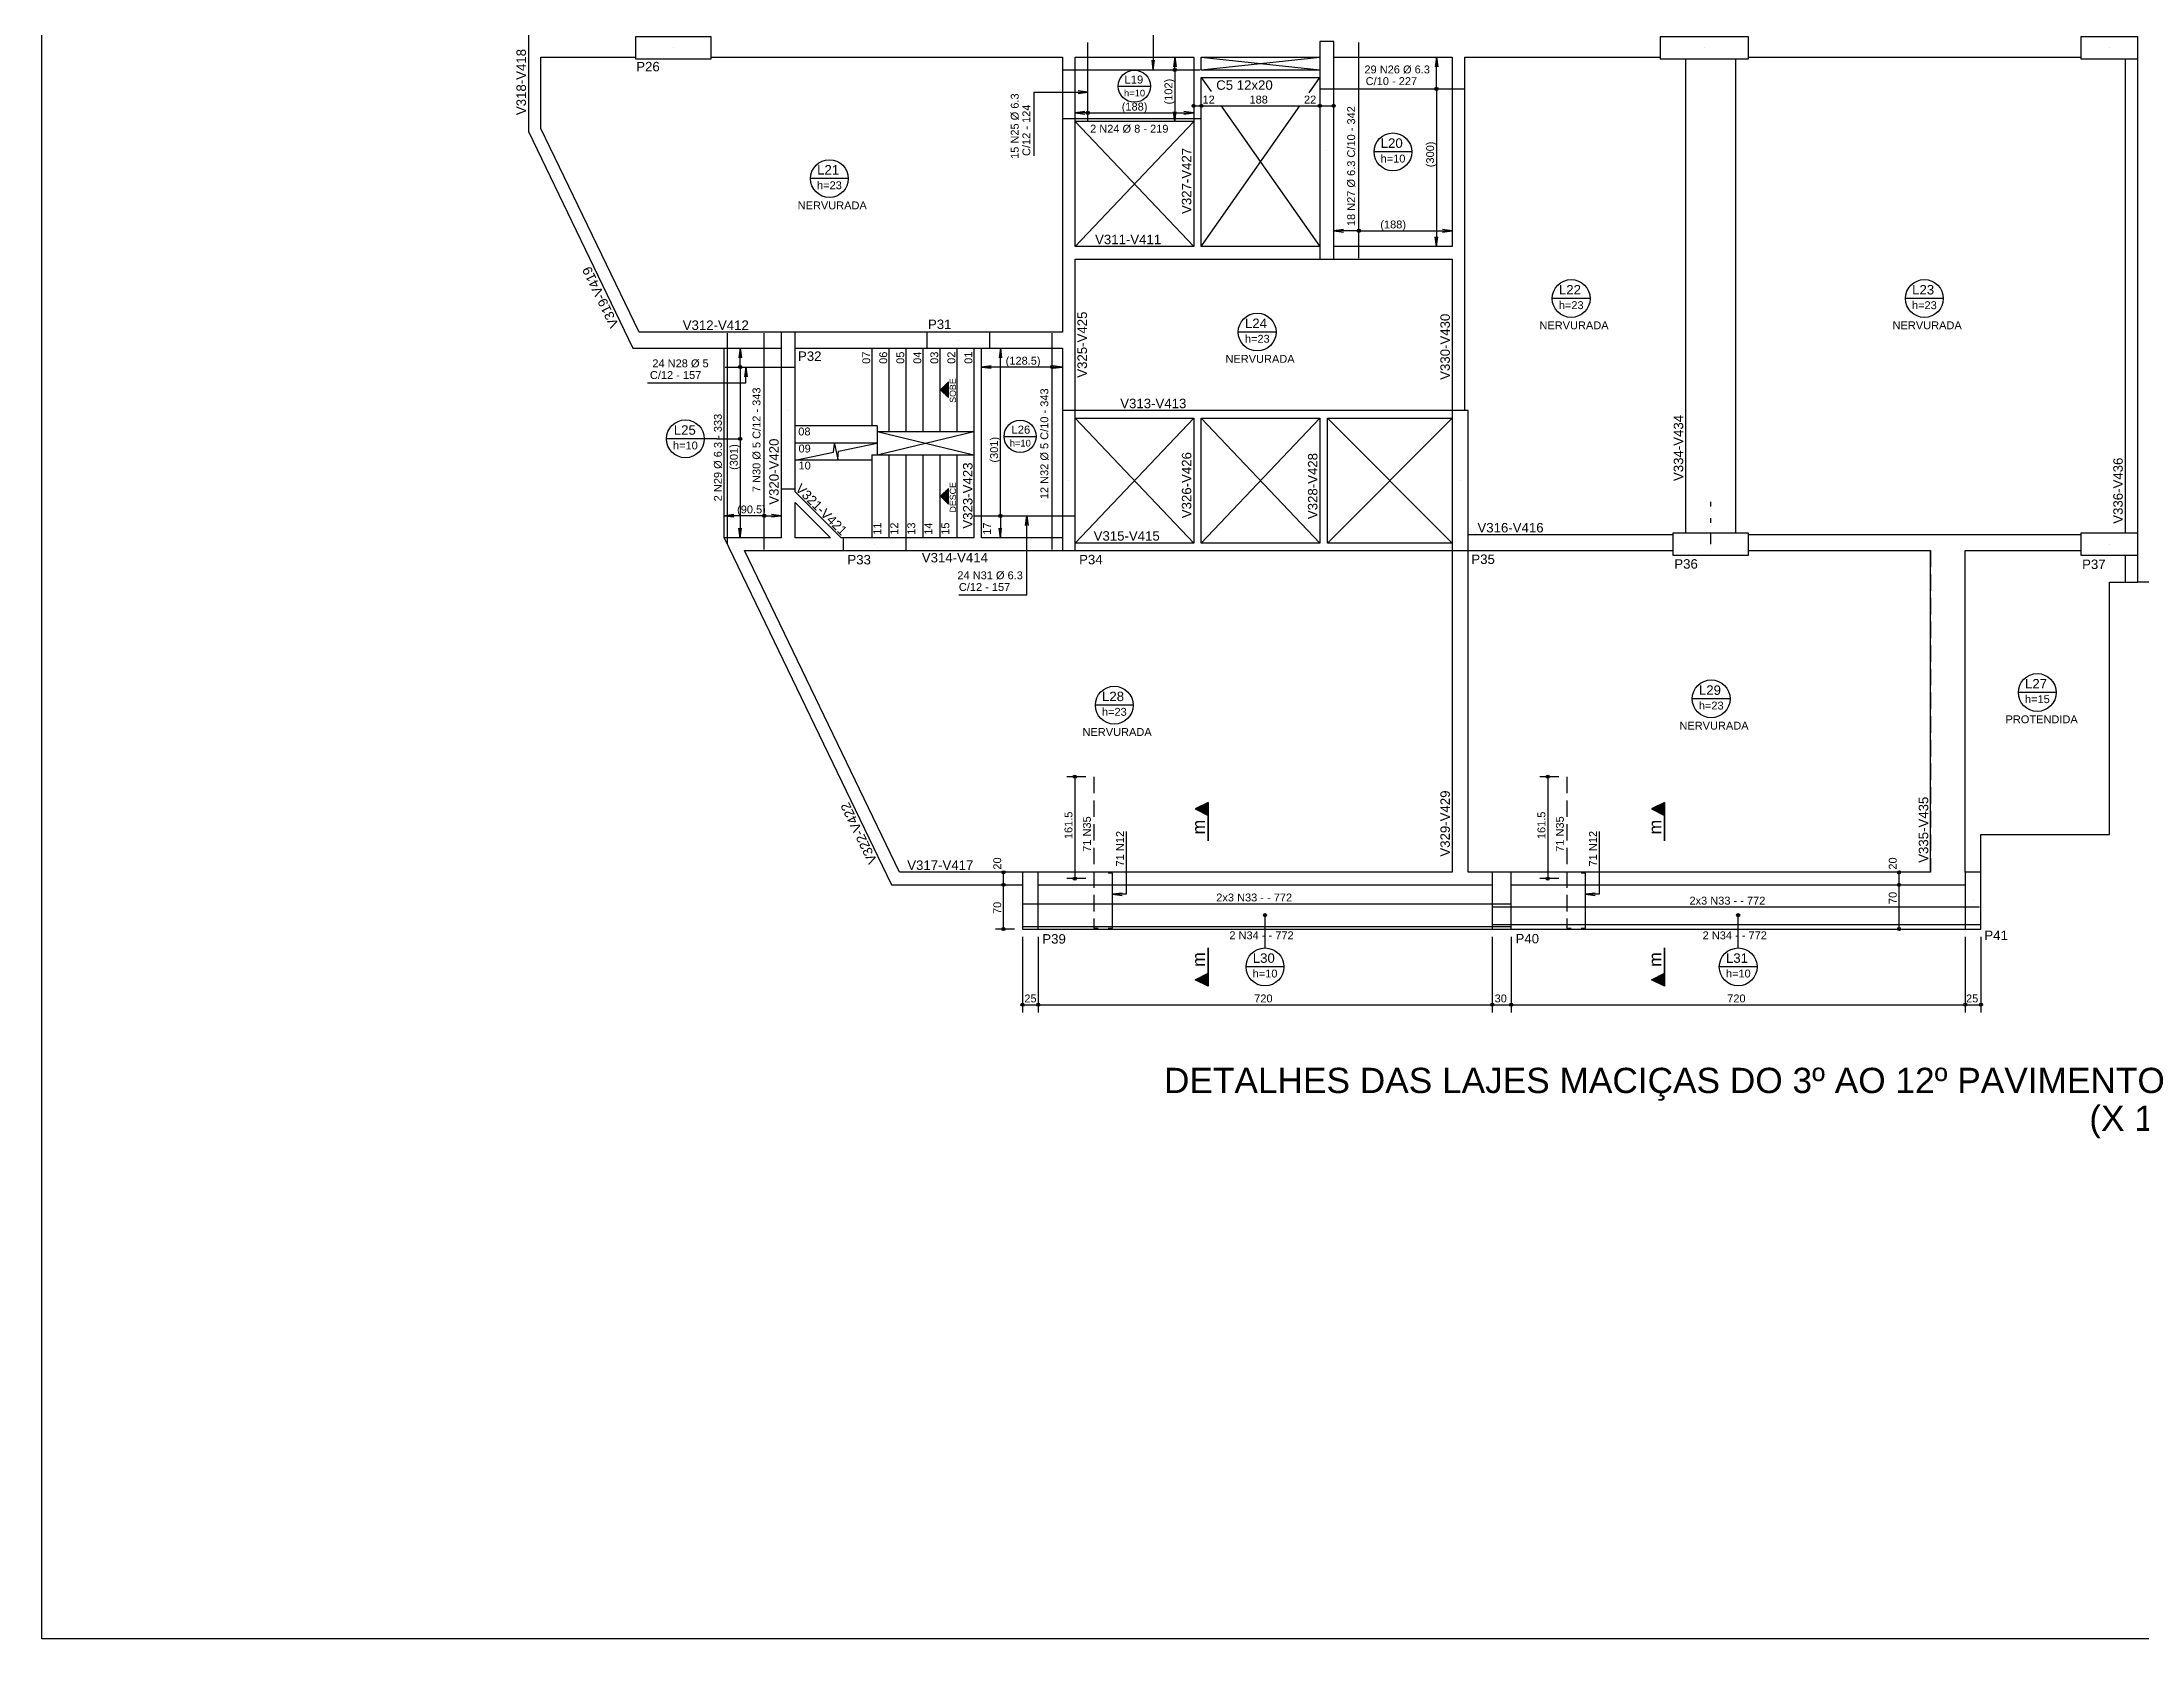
# Model space of a CAD drawing. Extents: x 544 to 914, y -40 to 56.
# Drawn here: x 783.81 to 828.21, y -39.53 to -5.77 of the extents above; entities that cross this region are included whole.
import ezdxf

# ---------------------------------------------------------------- set-up
doc = ezdxf.new("R2010")
doc.units = 0
doc.header["$LTSCALE"] = 0.5
doc.header["$MEASUREMENT"] = 0
doc.linetypes.add('ESTILO_TQS_0001', pattern=[1, 0.7, -0.3])
doc.linetypes.add('ESTILO_TQS_0003', pattern=[1.5, 0.5, -0.4, 0.1, -0.5])
doc.layers.get('0').update_dxf_attribs({"linetype": 'CONTINUOUS'})
for name, color, linetype in [('2', 1, 'CONTINUOUS'), ('3', 1, 'CONTINUOUS'), ('6', 6, 'CONTINUOUS')]:
    doc.layers.add(name, color=color, linetype=linetype)
doc.styles.add('TQS_ARIAL', font='arial.ttf')

msp = doc.modelspace()

# ---------------------------------------------------------------- linework, layer by layer
msp.add_lwpolyline([(783.812, 56.041), (914.246, 56.041), (914.246, -39.528), (783.812, -39.528)], close=True)
at = {"layer": '2', "linetype": 'Continuous'}
for p, q in [((797.162, -5.895), (797.162, -5.895)), ((808.322, -6.362), (808.322, -6.095)), ((808.322, -6.095), (810.828, -6.362)), ((808.322, -6.362), (810.828, -6.095)), ((818.562, -6.128), (818.562, -16.155)), ((818.962, -5.895), (818.962, -5.895)), ((819.628, -16.155), (819.628, -6.128)), ((827.522, -5.895), (827.522, -5.895)), ((808.322, -6.362), (810.828, -6.362)), ((808.322, -6.522), (810.828, -6.522)), ((808.322, -10.095), (808.322, -6.522)), ((808.322, -6.522), (808.53, -6.818)), ((810.601, -6.846), (810.828, -6.522)), ((808.162, -7.455), (805.655, -7.455)), ((805.655, -7.455), (808.162, -10.095)), ((805.655, -10.095), (808.162, -7.455)), ((808.162, -7.122), (808.322, -7.122)), ((808.322, -7.122), (810.828, -7.122)), ((808.322, -10.095), (810.407, -7.122)), ((808.738, -7.115), (810.828, -10.095)), ((810.828, -7.122), (811.122, -7.122)), ((810.975, -8.062), (810.975, -8.062)), ((798.238, -16.255), (798.238, -12.242)), ((801.355, -12.242), (801.355, -13.888)), ((801.715, -12.242), (801.715, -14.002)), ((802.075, -12.242), (802.075, -14.002)), ((802.435, -12.242), (802.435, -14.002)), ((802.795, -12.242), (802.795, -14.002)), ((803.155, -12.242), (803.155, -14.002)), ((803.188, -12.075), (803.188, -12.075)), ((802.812, -13.122), (802.978, -12.955)), ((802.978, -13.288), (802.812, -13.122)), ((802.818, -13.128), (802.818, -13.115)), ((802.832, -13.142), (802.832, -13.102)), ((802.845, -13.155), (802.845, -13.088)), ((802.858, -13.168), (802.858, -13.075)), ((802.872, -13.182), (802.872, -13.062)), ((802.885, -13.195), (802.885, -13.048)), ((802.898, -13.208), (802.898, -13.035)), ((802.912, -13.222), (802.912, -13.022)), ((802.925, -13.235), (802.925, -13.008)), ((802.938, -13.248), (802.938, -12.995)), ((802.952, -13.262), (802.952, -12.982)), ((802.965, -13.275), (802.965, -12.968)), ((802.978, -13.288), (802.978, -12.955)), ((799.588, -13.562), (799.588, -13.562)), ((805.655, -16.362), (808.162, -13.722)), ((805.655, -13.722), (808.162, -16.362)), ((808.322, -16.362), (810.828, -13.722)), ((808.322, -13.722), (810.828, -16.362)), ((810.988, -13.722), (813.628, -16.362)), ((810.988, -16.362), (813.628, -13.722)), ((801.468, -13.888), (799.735, -13.888)), ((801.468, -13.888), (801.468, -14.495)), ((801.468, -14.002), (803.515, -14.002)), ((801.468, -14.495), (803.515, -14.002)), ((801.468, -14.002), (803.515, -14.495)), ((801.468, -14.248), (799.735, -14.248)), ((801.355, -14.608), (799.735, -14.608)), ((801.355, -14.495), (803.515, -14.495)), ((801.355, -14.495), (801.355, -16.255)), ((801.715, -14.495), (801.715, -16.255)), ((802.075, -14.495), (802.075, -16.255)), ((802.435, -14.495), (802.435, -16.255)), ((802.795, -14.495), (802.795, -16.255)), ((803.155, -14.495), (803.155, -16.255)), ((805.522, -15.042), (805.522, -15.042)), ((813.795, -15.042), (813.795, -15.042)), ((802.812, -15.375), (802.978, -15.208)), ((802.978, -15.542), (802.812, -15.375)), ((802.818, -15.382), (802.818, -15.368)), ((802.832, -15.395), (802.832, -15.355)), ((802.845, -15.408), (802.845, -15.342)), ((802.858, -15.422), (802.858, -15.328)), ((802.872, -15.435), (802.872, -15.315)), ((802.885, -15.448), (802.885, -15.302)), ((802.898, -15.462), (802.898, -15.288)), ((802.912, -15.475), (802.912, -15.275)), ((802.925, -15.488), (802.925, -15.262)), ((802.938, -15.502), (802.938, -15.248)), ((802.952, -15.515), (802.952, -15.235)), ((802.965, -15.528), (802.965, -15.222)), ((802.978, -15.542), (802.978, -15.208)), ((801.418, -16.388), (801.418, -16.388)), ((819.095, -16.388), (819.095, -16.388)), ((827.522, -16.388), (827.522, -16.388)), ((823.742, -23.322), (823.742, -16.522)), ((827.522, -22.522), (827.522, -17.188)), ((827.522, -17.188), (827.855, -17.188)), ((829.122, -17.188), (828.122, -17.188)), ((805.882, -21.302), (805.482, -21.302)), ((805.648, -21.302), (805.648, -23.455)), ((815.882, -21.302), (815.482, -21.302)), ((815.648, -21.302), (815.648, -23.455)), ((824.808, -22.522), (827.522, -22.522)), ((824.808, -23.322), (824.808, -22.522)), ((804.142, -23.588), (804.142, -23.322)), ((805.882, -23.455), (805.482, -23.455)), ((815.882, -23.455), (815.482, -23.455)), ((823.075, -23.588), (823.075, -23.322)), ((804.142, -24.522), (804.142, -23.588)), ((804.708, -23.922), (804.708, -23.922)), ((814.675, -23.922), (814.675, -23.922)), ((823.075, -24.522), (823.075, -23.588)), ((824.642, -23.922), (824.642, -23.922)), ((809.67, -24.922), (809.67, -24.228)), ((819.675, -24.922), (819.675, -24.228)), ((804.375, -24.522), (803.975, -24.522)), ((804.542, -24.688), (804.542, -26.288)), ((804.875, -24.522), (814.475, -24.522)), ((804.875, -24.688), (804.875, -26.288)), ((814.475, -24.688), (814.475, -26.288)), ((814.875, -24.522), (824.475, -24.522)), ((814.875, -24.688), (814.875, -26.288)), ((824.475, -24.688), (824.475, -26.288)), ((824.808, -24.688), (824.808, -26.288)), ((804.542, -26.122), (804.875, -26.122)), ((804.875, -26.122), (814.475, -26.122)), ((814.475, -26.122), (814.875, -26.122)), ((814.875, -26.122), (824.475, -26.122)), ((824.475, -26.122), (824.808, -26.122))]:
    msp.add_line(p, q, dxfattribs=at)
at = {"layer": '2', "linetype": 'ESTILO_TQS_0003'}
msp.add_line((819.095, -16.388), (819.095, -15.488), dxfattribs=at)
at = {"layer": '2', "linetype": 'Continuous'}
for points in [[(794.095, 1.572), (794.095, -5.928)], [(805.961, -5.228), (807.308, -5.228), (807.308, -6.362), (807.281, -6.157), (807.308, -6.362), (807.335, -6.157)], [(796.362, -6.128), (797.962, -6.128), (797.962, -5.662), (796.362, -5.662), (796.362, -6.128)], [(810.828, -10.362), (811.122, -10.362), (811.122, -5.762), (810.828, -5.762), (810.828, -10.362)], [(818.028, -6.128), (819.895, -6.128), (819.895, -5.662), (818.028, -5.662), (818.028, -6.128)], [(826.922, -6.128), (828.122, -6.128), (828.122, -5.662), (826.922, -5.662), (826.922, -6.128)], [(794.095, -5.928), (794.095, -7.661)], [(794.362, -6.095), (796.362, -6.095)], [(794.362, -7.6), (794.362, -6.095)], [(797.962, -6.095), (804.708, -6.095)], [(804.708, -6.095), (805.388, -6.095)], [(805.388, -6.095), (805.388, -10.228)], [(805.655, -6.095), (808.162, -6.095)], [(805.655, -10.095), (805.655, -6.095)], [(807.762, -6.362), (807.762, -6.095), (807.789, -6.3), (807.762, -6.095), (807.735, -6.3)], [(808.162, -6.095), (808.162, -10.095)], [(808.322, -6.095), (810.828, -6.095)], [(811.122, -6.095), (813.628, -6.095)], [(813.295, -6.762), (813.295, -6.095), (813.322, -6.3), (813.295, -6.095), (813.268, -6.3)], [(813.628, -6.095), (813.628, -10.095)], [(813.895, -6.095), (818.028, -6.095)], [(813.895, -10.228), (813.895, -6.095)], [(819.895, -6.095), (826.922, -6.095)], [(827.855, -6.128), (827.855, -16.155)], [(828.122, -16.155), (828.122, -6.128)], [(807.762, -6.362), (807.762, -7.455), (807.735, -7.25), (807.762, -7.455), (807.789, -7.25)], [(804.788, -8.179), (804.788, -6.832), (805.922, -6.832), (805.717, -6.859), (805.922, -6.832), (805.717, -6.805)], [(813.295, -6.762), (813.295, -10.095), (813.268, -9.89), (813.295, -10.095), (813.322, -9.89)], [(805.922, -7.271), (805.655, -7.271), (805.86, -7.244), (805.655, -7.271), (805.86, -7.298)], [(805.922, -7.271), (808.162, -7.271), (807.957, -7.298), (808.162, -7.271), (807.957, -7.244)], [(794.095, -7.661), (796.303, -12.242)], [(796.439, -11.908), (794.362, -7.6)], [(811.655, -9.762), (811.122, -9.762), (811.327, -9.735), (811.122, -9.762), (811.327, -9.789)], [(811.655, -9.762), (813.628, -9.762), (813.423, -9.789), (813.628, -9.762), (813.423, -9.735)], [(808.162, -10.095), (805.655, -10.095)], [(810.828, -10.095), (808.322, -10.095)], [(813.628, -10.095), (811.122, -10.095)], [(805.388, -10.228), (805.388, -11.908)], [(805.655, -10.362), (808.242, -10.362)], [(805.655, -12.075), (805.655, -10.362)], [(808.242, -10.362), (810.828, -10.362)], [(811.122, -10.362), (813.628, -10.362)], [(813.628, -10.362), (813.628, -13.562)], [(813.895, -13.562), (813.895, -10.228)], [(799.442, -11.908), (796.439, -11.908)], [(799.442, -15.215), (799.735, -15.215), (799.735, -11.908), (799.442, -11.908), (799.442, -15.215)], [(802.522, -11.908), (799.735, -11.908)], [(802.522, -12.242), (803.855, -12.242), (803.855, -11.908), (802.522, -11.908), (802.522, -12.242)], [(805.388, -11.908), (803.855, -11.908)], [(796.303, -12.242), (799.442, -12.242)], [(798.572, -12.642), (798.572, -12.242), (798.599, -12.447), (798.572, -12.242), (798.545, -12.447)], [(799.735, -12.242), (802.522, -12.242)], [(803.515, -12.242), (803.515, -16.255)], [(803.675, -16.255), (803.675, -12.242)], [(803.855, -12.242), (805.388, -12.242)], [(804.075, -15.788), (804.075, -12.242), (804.102, -12.447), (804.075, -12.242), (804.048, -12.447)], [(805.388, -12.242), (805.388, -13.562)], [(805.655, -13.562), (805.655, -12.075)], [(796.616, -12.975), (798.694, -12.975), (798.694, -12.642), (798.721, -12.847), (798.694, -12.642), (798.667, -12.847)], [(798.572, -12.642), (798.572, -16.255), (798.545, -16.05), (798.572, -16.255), (798.599, -16.05)], [(805.168, -12.642), (803.675, -12.642), (803.88, -12.615), (803.675, -12.642), (803.88, -12.669)], [(805.168, -12.642), (805.388, -12.642), (805.183, -12.669), (805.388, -12.642), (805.183, -12.615)], [(805.388, -16.522), (805.655, -16.522), (805.655, -13.562), (805.388, -13.562), (805.388, -16.522)], [(808.242, -13.562), (805.655, -13.562)], [(805.655, -13.722), (808.162, -13.722)], [(808.162, -13.722), (808.162, -16.362)], [(810.908, -13.562), (808.242, -13.562)], [(808.322, -13.722), (810.828, -13.722)], [(808.322, -16.362), (808.322, -13.722)], [(810.828, -13.722), (810.828, -16.362)], [(813.628, -13.562), (810.908, -13.562)], [(810.988, -13.722), (813.628, -13.722)], [(810.988, -16.362), (810.988, -13.722)], [(813.628, -16.522), (813.962, -16.522), (813.962, -13.562), (813.628, -13.562), (813.628, -16.522)], [(799.735, -14.608), (800.547, -14.44), (800.568, -14.265), (800.636, -14.592), (800.656, -14.417), (801.468, -14.248)], [(799.442, -15.215), (799.442, -15.246)], [(799.442, -15.246), (799.442, -16.255)], [(799.735, -15.279), (799.735, -15.215)], [(800.711, -16.255), (799.735, -15.279)], [(799.735, -16.255), (799.735, -15.506)], [(799.735, -15.506), (800.484, -16.255)], [(799.082, -15.785), (798.238, -15.785), (798.443, -15.759), (798.238, -15.785), (798.443, -15.812)], [(799.082, -15.785), (799.442, -15.785), (799.237, -15.812), (799.442, -15.785), (799.237, -15.759)], [(803.2, -17.455), (804.636, -17.455), (804.636, -15.788), (804.609, -15.993), (804.636, -15.788), (804.663, -15.993)], [(804.075, -15.788), (804.075, -16.255), (804.048, -16.05), (804.075, -16.255), (804.102, -16.05)], [(799.442, -16.255), (798.238, -16.255)], [(798.238, -16.255), (801.774, -23.588)], [(800.484, -16.255), (799.735, -16.255)], [(800.751, -16.255), (800.711, -16.255)], [(800.751, -16.522), (802.084, -16.522), (802.084, -16.255), (800.751, -16.255), (800.751, -16.522)], [(803.515, -16.255), (802.084, -16.255)], [(805.388, -16.255), (803.675, -16.255)], [(808.162, -16.362), (805.655, -16.362)], [(810.828, -16.362), (808.322, -16.362)], [(813.628, -16.362), (810.988, -16.362)], [(818.295, -16.188), (813.962, -16.188)], [(818.295, -16.622), (819.895, -16.622), (819.895, -16.155), (818.295, -16.155), (818.295, -16.622)], [(824.108, -16.188), (819.895, -16.188)], [(826.922, -16.188), (824.108, -16.188)], [(826.922, -16.622), (828.122, -16.622), (828.122, -16.155), (826.922, -16.155), (826.922, -16.622)], [(798.663, -16.522), (799.588, -16.522)], [(801.941, -23.322), (798.663, -16.522)], [(799.588, -16.522), (800.731, -16.522)], [(800.731, -16.522), (800.751, -16.522)], [(802.084, -16.522), (803.595, -16.522)], [(803.595, -16.522), (805.388, -16.522)], [(805.655, -16.522), (808.242, -16.522)], [(808.242, -16.522), (810.908, -16.522)], [(810.908, -16.522), (813.628, -16.522)], [(813.628, -16.522), (813.628, -23.322)], [(813.962, -23.322), (813.962, -16.522)], [(813.962, -16.522), (818.295, -16.522)], [(819.895, -16.522), (823.742, -16.522)], [(824.475, -16.522), (826.922, -16.522)], [(824.475, -23.322), (824.475, -16.522)], [(827.855, -16.622), (827.855, -17.188)], [(828.122, -17.188), (828.122, -16.622)], [(827.855, -17.188), (828.122, -17.188)], [(806.738, -22.459), (806.738, -23.788), (806.448, -23.788), (806.653, -23.761), (806.448, -23.788), (806.653, -23.815)], [(816.738, -22.459), (816.738, -23.788), (816.448, -23.788), (816.653, -23.761), (816.448, -23.788), (816.653, -23.815)], [(804.542, -23.322), (801.941, -23.322)], [(804.542, -24.522), (804.875, -24.522), (804.875, -23.322), (804.542, -23.322), (804.542, -24.522)], [(813.628, -23.322), (804.875, -23.322)], [(814.475, -23.322), (813.962, -23.322)], [(814.475, -24.522), (814.875, -24.522), (814.875, -23.322), (814.475, -23.322), (814.475, -24.522)], [(823.742, -23.322), (814.875, -23.322)], [(824.475, -24.522), (824.808, -24.522), (824.808, -23.322), (824.475, -23.322), (824.475, -24.522)], [(801.774, -23.588), (804.542, -23.588)], [(804.875, -23.588), (813.795, -23.588)], [(813.795, -23.588), (814.475, -23.588)], [(814.875, -23.588), (824.475, -23.588)]]:
    msp.add_lwpolyline(points, dxfattribs=at)
at = {"layer": '2', "linetype": 'ESTILO_TQS_0001'}
for points in [[(818.562, -6.128), (818.562, -16.155)], [(819.628, -16.155), (819.628, -6.128)], [(823.742, -16.522), (823.742, -23.322)]]:
    msp.add_lwpolyline(points, dxfattribs=at)
at = {"layer": '2', "linetype": 'Continuous'}
for centre, radius in [((807.762, -6.362), 0.0344), ((807.762, -6.362), 0.0172), ((808.162, -7.122), 0.0331), ((808.322, -7.122), 0.0331), ((808.322, -7.122), 0.0331), ((810.828, -7.122), 0.0331), ((810.828, -7.122), 0.0331), ((811.122, -7.122), 0.0331), ((813.295, -6.762), 0.0344), ((813.295, -6.762), 0.0172), ((805.922, -7.271), 0.0344), ((805.922, -7.271), 0.0172), ((808.162, -7.122), 0.0165), ((808.322, -7.122), 0.0165), ((808.322, -7.122), 0.0165), ((810.828, -7.122), 0.0165), ((810.828, -7.122), 0.0165), ((811.122, -7.122), 0.0165), ((811.655, -9.762), 0.0344), ((811.655, -9.762), 0.0172), ((798.572, -12.642), 0.0344), ((798.572, -12.642), 0.0172), ((805.168, -12.642), 0.0344), ((805.168, -12.642), 0.0172), ((798.574, -14.159), 0.0331), ((798.574, -14.159), 0.0331), ((798.574, -14.159), 0.0165), ((798.574, -14.159), 0.0165), ((799.082, -15.785), 0.0344), ((799.082, -15.785), 0.0172), ((804.075, -15.788), 0.0344), ((804.075, -15.788), 0.0172), ((805.648, -21.302), 0.0331), ((805.648, -21.302), 0.0165), ((815.648, -21.302), 0.0331), ((815.648, -21.302), 0.0165), ((804.142, -23.322), 0.0331), ((804.142, -23.322), 0.0165), ((805.648, -23.455), 0.0331), ((805.648, -23.455), 0.0165), ((815.648, -23.455), 0.0331), ((815.648, -23.455), 0.0165), ((823.075, -23.322), 0.0331), ((823.075, -23.322), 0.0165), ((804.142, -23.588), 0.0331), ((804.142, -23.588), 0.0331), ((804.142, -23.588), 0.0165), ((804.142, -23.588), 0.0165), ((823.075, -23.588), 0.0331), ((823.075, -23.588), 0.0331), ((823.075, -23.588), 0.0165), ((823.075, -23.588), 0.0165), ((809.67, -24.228), 0.0331), ((809.67, -24.228), 0.0165), ((819.675, -24.228), 0.0331), ((819.675, -24.228), 0.0165), ((804.142, -24.522), 0.0331), ((804.142, -24.522), 0.0165), ((823.075, -24.522), 0.0331), ((823.075, -24.522), 0.0165), ((804.542, -26.122), 0.0331), ((804.542, -26.122), 0.0165), ((804.875, -26.122), 0.0331), ((804.875, -26.122), 0.0331), ((804.875, -26.122), 0.0165), ((804.875, -26.122), 0.0165), ((814.475, -26.122), 0.0331), ((814.475, -26.122), 0.0331), ((814.475, -26.122), 0.0165), ((814.475, -26.122), 0.0165), ((814.875, -26.122), 0.0331), ((814.875, -26.122), 0.0331), ((814.875, -26.122), 0.0165), ((814.875, -26.122), 0.0165), ((824.475, -26.122), 0.0331), ((824.475, -26.122), 0.0331), ((824.475, -26.122), 0.0165), ((824.475, -26.122), 0.0165), ((824.808, -26.122), 0.0331), ((824.808, -26.122), 0.0165)]:
    msp.add_circle(centre, radius, dxfattribs=at)
at = {"layer": '3', "linetype": 'Continuous'}
for p, q in [((806.568, -6.706), (807.248, -6.706)), ((812.775, -8.095), (811.975, -8.095)), ((800.86, -8.659), (800.06, -8.659)), ((816.543, -11.194), (815.743, -11.194)), ((824.011, -11.194), (823.211, -11.194)), ((809.905, -11.903), (809.105, -11.903)), ((798.082, -14.159), (797.015, -14.159)), ((798.082, -14.159), (798.574, -14.159)), ((804.152, -14.107), (804.832, -14.107)), ((826.398, -19.522), (825.598, -19.522)), ((806.883, -19.79), (806.083, -19.79)), ((819.503, -19.656), (818.703, -19.656)), ((808.466, -21.844), (808.19, -21.983)), ((808.19, -21.983), (808.465, -22.12)), ((808.465, -21.846), (808.192, -21.983)), ((808.192, -21.983), (808.465, -22.119)), ((808.211, -21.972), (808.211, -21.996)), ((808.232, -21.961), (808.232, -22.004)), ((808.253, -21.951), (808.253, -22.015)), ((808.275, -21.94), (808.275, -22.025)), ((808.296, -21.93), (808.296, -22.036)), ((808.317, -21.919), (808.317, -22.047)), ((808.338, -21.908), (808.338, -22.057)), ((808.36, -21.898), (808.36, -22.068)), ((808.381, -21.887), (808.381, -22.079)), ((808.402, -21.876), (808.402, -22.089)), ((808.424, -21.866), (808.424, -22.1)), ((808.445, -21.855), (808.445, -22.11)), ((808.465, -21.846), (808.465, -22.655)), ((808.466, -22.655), (808.466, -21.844)), ((818.119, -21.844), (817.842, -21.983)), ((817.842, -21.983), (818.117, -22.12)), ((818.117, -21.846), (817.845, -21.983)), ((817.845, -21.983), (818.117, -22.119)), ((817.863, -21.972), (817.863, -21.996)), ((817.885, -21.961), (817.885, -22.004)), ((817.906, -21.951), (817.906, -22.015)), ((817.927, -21.94), (817.927, -22.025)), ((817.948, -21.93), (817.948, -22.036)), ((817.97, -21.919), (817.97, -22.047)), ((817.991, -21.908), (817.991, -22.057)), ((818.012, -21.898), (818.012, -22.068)), ((818.033, -21.887), (818.033, -22.079)), ((818.055, -21.876), (818.055, -22.089)), ((818.076, -21.866), (818.076, -22.1)), ((818.097, -21.855), (818.097, -22.11)), ((818.117, -21.846), (818.117, -22.655)), ((818.119, -22.655), (818.119, -21.844)), ((808.465, -25.731), (808.465, -24.922)), ((808.466, -24.922), (808.466, -25.732)), ((818.117, -25.731), (818.117, -24.922)), ((818.119, -24.922), (818.119, -25.732)), ((808.19, -25.594), (808.465, -25.456)), ((808.466, -25.732), (808.19, -25.594)), ((808.192, -25.594), (808.465, -25.458)), ((808.465, -25.731), (808.192, -25.594)), ((808.211, -25.605), (808.211, -25.581)), ((808.232, -25.615), (808.232, -25.573)), ((808.253, -25.626), (808.253, -25.562)), ((808.275, -25.637), (808.275, -25.552)), ((808.296, -25.647), (808.296, -25.541)), ((808.317, -25.658), (808.317, -25.53)), ((808.338, -25.669), (808.338, -25.52)), ((808.36, -25.679), (808.36, -25.509)), ((808.381, -25.69), (808.381, -25.498)), ((808.402, -25.701), (808.402, -25.488)), ((808.424, -25.711), (808.424, -25.477)), ((808.445, -25.722), (808.445, -25.467)), ((810.07, -25.322), (809.27, -25.322)), ((817.842, -25.594), (818.117, -25.456)), ((818.119, -25.732), (817.842, -25.594)), ((817.845, -25.594), (818.117, -25.458)), ((818.117, -25.731), (817.845, -25.594)), ((817.863, -25.605), (817.863, -25.581)), ((817.885, -25.615), (817.885, -25.573)), ((817.906, -25.626), (817.906, -25.562)), ((817.927, -25.637), (817.927, -25.552)), ((817.948, -25.647), (817.948, -25.541)), ((817.97, -25.658), (817.97, -25.53)), ((817.991, -25.669), (817.991, -25.52)), ((818.012, -25.679), (818.012, -25.509)), ((818.033, -25.69), (818.033, -25.498)), ((818.055, -25.701), (818.055, -25.488)), ((818.076, -25.711), (818.076, -25.477)), ((818.097, -25.722), (818.097, -25.467)), ((820.075, -25.322), (819.275, -25.322))]:
    msp.add_line(p, q, dxfattribs=at)
for centre, radius in [((806.908, -6.706), 0.34), ((812.375, -8.095), 0.4), ((800.46, -8.659), 0.4), ((816.143, -11.194), 0.4), ((823.611, -11.194), 0.4), ((809.505, -11.903), 0.4), ((797.415, -14.159), 0.4), ((804.492, -14.107), 0.34), ((806.483, -19.79), 0.4), ((819.103, -19.656), 0.4), ((825.998, -19.522), 0.4), ((809.67, -25.322), 0.4), ((819.675, -25.322), 0.4)]:
    msp.add_circle(centre, radius, dxfattribs=at)
at = {"layer": '6', "linetype": 'Continuous'}
for p, q in [((805.922, -7.435), (805.922, -5.782)), ((811.655, -10.342), (811.655, -5.782)), ((804.562, -23.988), (814.855, -23.988)), ((814.485, -24.054), (824.778, -24.054)), ((804.562, -24.468), (814.855, -24.468)), ((814.495, -24.428), (824.788, -24.428))]:
    msp.add_line(p, q, dxfattribs=at)
for points in [[(805.408, -6.362), (808.302, -6.362)], [(810.848, -6.762), (813.875, -6.762)], [(805.408, -7.388), (808.302, -7.388)], [(798.305, -16.373), (798.305, -11.928)], [(799.082, -16.502), (799.082, -11.928)], [(805.168, -16.502), (805.168, -11.928)], [(798.258, -12.642), (799.715, -12.642)], [(803.535, -15.788), (805.635, -15.788)], [(806.355, -24.502), (806.448, -24.502), (806.448, -23.342), (806.355, -23.342)], [(816.355, -24.502), (816.448, -24.502), (816.448, -23.342), (816.355, -23.342)]]:
    msp.add_lwpolyline(points, dxfattribs=at)
at = {"layer": '6', "linetype": 'ESTILO_TQS_0001'}
for points in [[(806.048, -21.302), (806.048, -24.502), (806.142, -24.502)], [(816.048, -21.302), (816.048, -24.502), (816.142, -24.502)]]:
    msp.add_lwpolyline(points, dxfattribs=at)

# ---------------------------------------------------------------- texts
at = {"layer": '2', "linetype": 'Continuous', "style": 'TQS_ARIAL'}
for s, height, p in [('(102)', 0.1667, (807.712, -7.092)), ('15 N25 %%c 6.3', 0.16667, (804.462, -8.243)), ('C/12 - 124', 0.1667, (804.708, -8.181)), ('18 N27 %%c 6.3 C/10 - 342', 0.16667, (811.575, -9.664)), ('(300)', 0.1667, (813.245, -8.419)), ('07', 0.1667, (801.322, -12.575)), ('06', 0.1667, (801.682, -12.575)), ('05', 0.1667, (802.042, -12.575)), ('04', 0.1667, (802.402, -12.575)), ('03', 0.1667, (802.762, -12.575)), ('02', 0.1667, (803.122, -12.575)), ('01', 0.1667, (803.482, -12.575)), ('7 N30 %%c 5 C/12 - 343', 0.16667, (799.002, -15.287)), ('SOBE', 0.1333, (803.138, -13.398)), ('12 N32 %%c 5 C/10 - 343', 0.16667, (805.088, -15.436)), ('2 N29 %%c 6.3 - 333', 0.16667, (798.185, -15.481)), ('(301)', 0.1667, (804.025, -14.662)), ('(301)', 0.1667, (798.522, -14.816)), ('DESCE', 0.1333, (803.138, -15.717)), ('11', 0.1667, (801.555, -16.188)), ('12', 0.1667, (801.915, -16.188)), ('13', 0.1667, (802.275, -16.188)), ('14', 0.1667, (802.635, -16.188)), ('15', 0.1667, (802.995, -16.188)), ('17', 0.1667, (803.875, -16.188)), ('161.5', 0.1667, (805.598, -22.622)), ('71 N35', 0.1667, (805.988, -22.89)), ('161.5', 0.1667, (815.598, -22.622)), ('71 N35', 0.1667, (815.988, -22.89)), ('71 N12', 0.1667, (806.688, -23.199)), ('71 N12', 0.1667, (816.688, -23.199)), ('20', 0.1667, (804.092, -23.266)), ('20', 0.1667, (823.025, -23.266)), ('70', 0.1667, (804.092, -24.205)), ('70', 0.1667, (823.025, -23.994))]:
    msp.add_text(s, height=height, rotation=90, dxfattribs=at).set_placement(p)
for s, height, p in [('29 N26 %%c 6.3', 0.16667, (811.772, -6.435)), ('C/10 - 227', 0.1667, (811.799, -6.682)), ('(188)', 0.1667, (806.641, -7.221)), ('12', 0.1667, (808.349, -7.072)), ('188', 0.1667, (809.342, -7.072)), ('22', 0.1667, (810.494, -7.072)), ('2 N24 %%c 8 - 219', 0.16667, (805.972, -7.688)), ('NERVURADA', 0.1667, (799.789, -9.309)), ('(188)', 0.1667, (812.108, -9.712)), ('NERVURADA', 0.1667, (815.472, -11.844)), ('NERVURADA', 0.1667, (822.939, -11.844)), ('(128.5)', 0.1667, (804.187, -12.592)), ('NERVURADA', 0.1667, (808.834, -12.553)), ('C/12 - 157', 0.1667, (796.665, -12.895)), ('24 N28 %%c 5', 0.16667, (796.717, -12.648)), ('08', 0.1667, (799.802, -14.088)), ('09', 0.1667, (799.807, -14.448)), ('10', 0.1667, (799.807, -14.808)), ('(90.5)', 0.1667, (798.508, -15.735)), ('24 N31 %%c 6.3', 0.16667, (803.166, -17.128)), ('C/12 - 157', 0.1667, (803.197, -17.375)), ('NERVURADA', 0.1667, (805.812, -20.44)), ('NERVURADA', 0.1667, (818.432, -20.306)), ('PROTENDIDA', 0.1667, (825.327, -20.172)), ('2x3 N33 - - 772', 0.16667, (808.639, -23.938)), ('2x3 N33 - - 772', 0.16667, (818.644, -24.005)), ('2 N34 - - 772', 0.16667, (808.917, -24.738)), ('2 N34 - - 772', 0.16667, (818.922, -24.738)), ('25', 0.1667, (804.582, -26.072)), ('720', 0.1667, (809.442, -26.072)), ('30', 0.1667, (814.525, -26.072)), ('720', 0.1667, (819.442, -26.072)), ('25', 0.1667, (824.492, -26.072)), ('(X 10)', 0.5333, (827.098, -28.788))]:
    msp.add_text(s, height=height, dxfattribs=at).set_placement(p)
at = {"layer": '3', "linetype": 'Continuous', "style": 'TQS_ARIAL'}
for s, height, rotation, p in [('V318-V418', 0.2, 90, (794.044, -7.317)), ('V327-V427', 0.2, 90, (808.112, -9.407)), ('V319-V419', 0.2, 115.739, (796.013, -11.754)), ('V325-V425', 0.2, 90, (805.905, -12.868)), ('V330-V430', 0.2, 90, (813.578, -12.913)), ('V334-V434', 0.2, 90, (818.512, -15.052)), ('V320-V420', 0.2, 90, (799.388, -15.553)), ('V326-V426', 0.2, 90, (808.112, -15.838)), ('V328-V428', 0.2, 90, (810.778, -15.857)), ('V336-V436', 0.2, 90, (827.805, -15.955)), ('V321-V421', 0.2, 315, (799.727, -15.23)), ('V323-V423', 0.2, 90, (803.485, -16.058)), ('V329-V429', 0.2, 90, (813.578, -22.991)), ('V335-V435', 0.2, 90, (823.692, -23.122)), ('V322-V422', 0.2, 115.739, (801.475, -23.083)), ('m', 0.267, 90, (808.399, -22.522)), ('m', 0.267, 90, (818.052, -22.522)), ('m', 0.267, 90, (808.399, -25.322)), ('m', 0.267, 90, (818.052, -25.322))]:
    msp.add_text(s, height=height, rotation=rotation, dxfattribs=at).set_placement(p)
for s, height, p in [('P26', 0.2, (796.376, -6.392)), ('L19', 0.17, (806.699, -6.65)), ('C5 12x20', 0.2, (808.638, -6.782)), ('h=10', 0.1417, (806.689, -6.922)), ('L20', 0.2, (812.116, -8.009)), ('L21', 0.2, (800.201, -8.573)), ('h=10', 0.1667, (812.114, -8.32)), ('h=23', 0.1667, (800.199, -8.883)), ('V311-V411', 0.2, (806.077, -10.045)), ('L22', 0.2, (815.884, -11.108)), ('L23', 0.2, (823.352, -11.108)), ('h=23', 0.1667, (815.882, -11.418)), ('h=23', 0.1667, (823.349, -11.418)), ('V312-V412', 0.2, (797.359, -11.858)), ('P31', 0.2, (802.544, -11.839)), ('h=23', 0.1667, (809.244, -12.128)), ('L24', 0.2, (809.246, -11.818)), ('P32', 0.2, (799.796, -12.512)), ('V313-V413', 0.2, (806.609, -13.512)), ('L25', 0.2, (797.17, -14.073)), ('h=10', 0.1417, (804.273, -14.322)), ('L26', 0.17, (804.31, -14.05)), ('h=10', 0.1667, (797.153, -14.383)), ('V316-V416', 0.2, (814.162, -16.138)), ('V315-V415', 0.2, (806.047, -16.312)), ('P33', 0.2, (800.841, -16.814)), ('V314-V414', 0.2, (802.414, -16.772)), ('P34', 0.2, (805.74, -16.812)), ('P35', 0.2, (814.033, -16.805)), ('P36', 0.2, (818.324, -16.904)), ('P37', 0.2, (826.946, -16.912)), ('L28', 0.2, (806.224, -19.704)), ('L29', 0.2, (818.844, -19.571)), ('L27', 0.2, (825.739, -19.436)), ('h=23', 0.1667, (806.222, -20.014)), ('h=23', 0.1667, (818.842, -19.881)), ('h=15', 0.1667, (825.737, -19.746)), ('V317-V417', 0.2, (802.106, -23.272)), ('P39', 0.2, (804.962, -24.83)), ('P40', 0.2, (814.967, -24.825)), ('P41', 0.2, (824.879, -24.755)), ('L30', 0.2, (809.411, -25.236)), ('L31', 0.2, (819.416, -25.236)), ('h=10', 0.1667, (809.409, -25.546)), ('h=10', 0.1667, (819.414, -25.546)), ('DETALHES DAS LAJES MACIÇAS DO 3º AO 12º PAVIMENTO', 0.53333, (807.534, -27.988)), ('10', 0.000667, (826.213, -28.735))]:
    msp.add_text(s, height=height, dxfattribs=at).set_placement(p)

doc.saveas('drawing.dxf')
